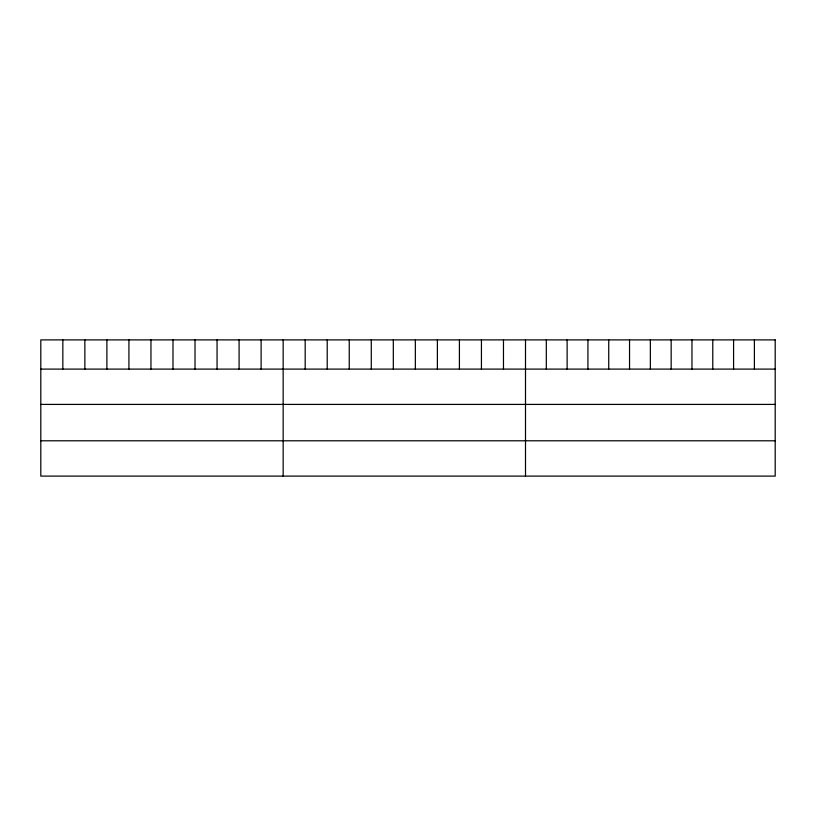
<?xml version="1.0" encoding="UTF-8"?>
<svg xmlns="http://www.w3.org/2000/svg" width="816" height="816" viewBox="0 0 816 816"><rect width="100%" height="100%" fill="white"/><g stroke="black" fill="none" stroke-linecap="round" stroke-linejoin="round"><path stroke-width="1.22" d="M40.8 369.097L775.2 369.097M40.8 404.41L775.2 404.41M40.8 440.793L775.2 440.793M754.392 339.895L754.392 369.097M733.584 339.895L733.584 369.097M712.776 339.895L712.776 369.097M691.968 339.895L691.968 369.097M671.16 339.895L671.16 369.097M650.352 339.895L650.352 369.097M629.544 339.895L629.544 369.097M608.736 339.895L608.736 369.097M587.928 339.895L587.928 369.097M567.12 339.895L567.12 369.097M546.312 339.895L546.312 369.097M525.504 339.895L525.504 476.105M503.472 339.895L503.472 369.097M481.44 339.895L481.44 369.097M459.408 339.895L459.408 369.097M437.376 339.895L437.376 369.097M415.344 339.895L415.344 369.097M393.312 339.895L393.312 369.097M371.28 339.895L371.28 369.097M349.248 339.895L349.248 369.097M327.216 339.895L327.216 369.097M305.184 339.895L305.184 369.097M283.152 339.895L283.152 476.105M261.12 339.895L261.12 369.097M239.088 339.895L239.088 369.097M217.056 339.895L217.056 369.097M195.024 339.895L195.024 369.097M172.992 339.895L172.992 369.097M150.96 339.895L150.96 369.097M128.928 339.895L128.928 369.097M106.896 339.895L106.896 369.097M84.864 339.895L84.864 369.097M62.832 339.895L62.832 369.097M775.2 339.895L40.8 339.895L40.8 476.105L775.2 476.105L775.2 339.895"/></g></svg>
